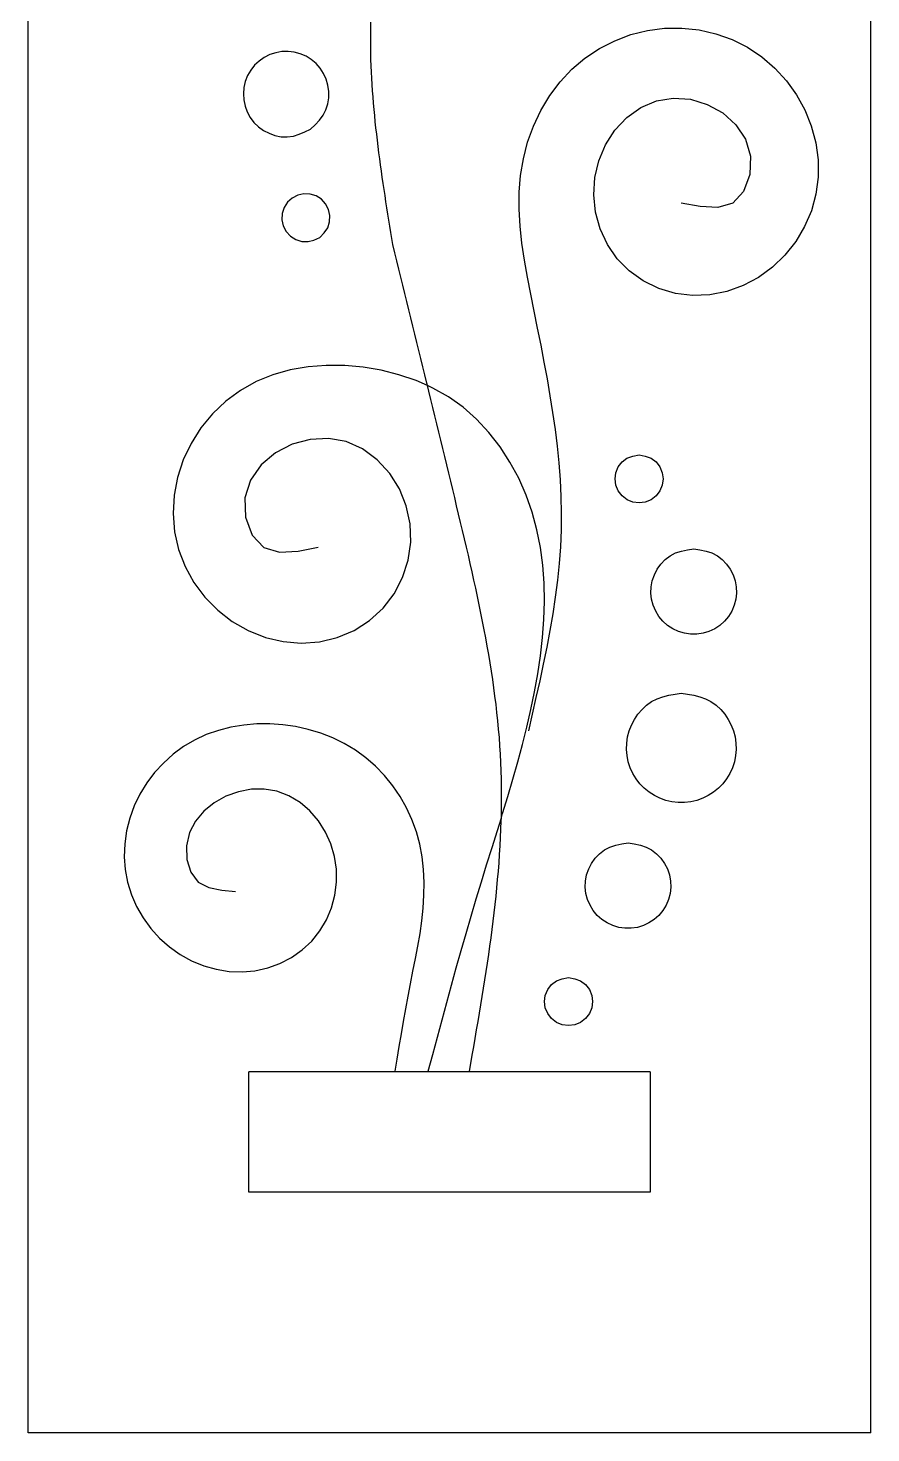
# Model space of a CAD drawing. Extents: x -3475 to 3475, y -2114 to 2114.
# Drawn here: x -487.3 to -285.4, y 1306 to 1642.7 of the extents above; entities that cross this region are included whole.
import ezdxf

# ---------------------------------------------------------------- set-up
doc = ezdxf.new("R2010")
doc.units = 0
doc.header["$MEASUREMENT"] = 0
doc.layers.get('0').update_dxf_attribs({"linetype": 'CONTINUOUS'})

msp = doc.modelspace()

# ---------------------------------------------------------------- linework, layer by layer
for p, q in [((-487.29, 1306.02), (-487.29, 2075.29)), ((-285.36, 1306.02), (-285.36, 2036.82)), ((-405.19, 1642.66), (-405.15, 1644.15)), ((-405.21, 1641.17), (-405.19, 1642.66)), ((-405.21, 1639.68), (-405.21, 1641.17)), ((-346.75, 1639.72), (-342.88, 1641.17)), ((-342.88, 1641.17), (-338.88, 1642.17)), ((-338.88, 1642.17), (-334.78, 1642.69)), ((-334.78, 1642.69), (-330.65, 1642.73)), ((-330.65, 1642.73), (-326.53, 1642.29)), ((-326.53, 1642.29), (-322.5, 1641.37)), ((-322.5, 1641.37), (-318.62, 1639.99)), ((-318.62, 1639.99), (-314.93, 1638.15)), ((-427.96, 1636.85), (-429.39, 1636.38)), ((-426.49, 1637.11), (-427.96, 1636.85)), ((-425, 1637.15), (-426.49, 1637.11)), ((-423.51, 1636.98), (-425, 1637.15)), ((-422.07, 1636.59), (-423.51, 1636.98)), ((-420.7, 1635.99), (-422.07, 1636.59)), ((-405.2, 1638.18), (-405.21, 1639.68)), ((-405.18, 1636.69), (-405.2, 1638.18)), ((-405.14, 1635.19), (-405.18, 1636.69)), ((-353.86, 1635.55), (-350.42, 1637.84)), ((-350.42, 1637.84), (-346.75, 1639.72)), ((-314.93, 1638.15), (-311.5, 1635.86)), ((-433.04, 1633.83), (-433.96, 1632.65)), ((-431.95, 1634.85), (-433.04, 1633.83)), ((-430.72, 1635.71), (-431.95, 1634.85)), ((-429.39, 1636.38), (-430.72, 1635.71)), ((-419.43, 1635.19), (-420.7, 1635.99)), ((-418.29, 1634.22), (-419.43, 1635.19)), ((-417.3, 1633.1), (-418.29, 1634.22)), ((-416.49, 1631.85), (-417.3, 1633.1)), ((-405.09, 1633.7), (-405.14, 1635.19)), ((-405.02, 1632.2), (-405.09, 1633.7)), ((-357, 1632.88), (-353.86, 1635.55)), ((-311.5, 1635.86), (-308.37, 1633.17)), ((-308.37, 1633.17), (-305.58, 1630.12)), ((-435.26, 1629.96), (-435.6, 1628.51)), ((-434.71, 1631.35), (-435.26, 1629.96)), ((-433.96, 1632.65), (-434.71, 1631.35)), ((-415.87, 1630.49), (-416.49, 1631.85)), ((-415.45, 1629.05), (-415.87, 1630.49)), ((-404.95, 1630.71), (-405.02, 1632.2)), ((-404.86, 1629.21), (-404.95, 1630.71)), ((-362.3, 1626.55), (-359.82, 1629.86)), ((-359.82, 1629.86), (-357, 1632.88)), ((-305.58, 1630.12), (-303.17, 1626.76)), ((-435.6, 1628.51), (-435.72, 1627.02)), ((-435.72, 1627.02), (-435.63, 1625.52)), ((-415.24, 1627.56), (-415.45, 1629.05)), ((-415.24, 1626.05), (-415.24, 1627.56)), ((-404.75, 1627.72), (-404.86, 1629.21)), ((-404.64, 1626.23), (-404.75, 1627.72)), ((-364.43, 1622.99), (-362.3, 1626.55)), ((-303.17, 1626.76), (-301.17, 1623.13)), ((-435.63, 1625.52), (-435.32, 1624.06)), ((-435.32, 1624.06), (-434.79, 1622.65)), ((-416.61, 1621.85), (-415.92, 1623.14)), ((-415.92, 1623.14), (-415.47, 1624.56)), ((-415.47, 1624.56), (-415.24, 1626.05)), ((-404.52, 1624.74), (-404.64, 1626.23)), ((-404.39, 1623.25), (-404.52, 1624.74)), ((-404.25, 1621.77), (-404.39, 1623.25)), ((-366.2, 1619.25), (-364.43, 1622.99)), ((-343.87, 1621.31), (-340.51, 1623.74)), ((-340.51, 1623.74), (-336.76, 1625.34)), ((-336.76, 1625.34), (-332.72, 1625.98)), ((-332.72, 1625.98), (-328.59, 1625.67)), ((-328.59, 1625.67), (-324.57, 1624.45)), ((-324.57, 1624.45), (-320.85, 1622.4)), ((-301.17, 1623.13), (-299.63, 1619.28)), ((-434.79, 1622.65), (-434.08, 1621.34)), ((-434.08, 1621.34), (-433.18, 1620.15)), ((-433.18, 1620.15), (-432.11, 1619.11)), ((-418.51, 1619.58), (-417.49, 1620.67)), ((-417.49, 1620.67), (-416.61, 1621.85)), ((-404.1, 1620.28), (-404.25, 1621.77)), ((-403.94, 1618.8), (-404.1, 1620.28)), ((-346.72, 1618.25), (-343.87, 1621.31)), ((-320.85, 1622.4), (-317.69, 1619.58)), ((-432.11, 1619.11), (-430.9, 1618.22)), ((-430.9, 1618.22), (-429.57, 1617.52)), ((-429.57, 1617.52), (-428.15, 1617)), ((-428.15, 1617), (-426.67, 1616.71)), ((-426.67, 1616.71), (-425.19, 1616.65)), ((-425.19, 1616.65), (-423.74, 1616.86)), ((-423.74, 1616.86), (-422.33, 1617.28)), ((-422.33, 1617.28), (-420.95, 1617.87)), ((-420.95, 1617.87), (-419.59, 1618.52)), ((-419.59, 1618.52), (-418.51, 1619.58)), ((-403.77, 1617.32), (-403.94, 1618.8)), ((-403.6, 1615.84), (-403.77, 1617.32)), ((-367.61, 1615.37), (-366.2, 1619.25)), ((-348.98, 1614.74), (-346.72, 1618.25)), ((-317.69, 1619.58), (-315.38, 1616.09)), ((-299.63, 1619.28), (-298.58, 1615.27)), ((-403.42, 1614.36), (-403.6, 1615.84)), ((-403.23, 1612.88), (-403.42, 1614.36)), ((-403.03, 1611.41), (-403.23, 1612.88)), ((-368.63, 1611.41), (-367.61, 1615.37)), ((-350.58, 1610.91), (-348.98, 1614.74)), ((-315.38, 1616.09), (-314.2, 1612.03)), ((-298.58, 1615.27), (-298.02, 1611.17)), ((-402.83, 1609.93), (-403.03, 1611.41)), ((-402.63, 1608.46), (-402.83, 1609.93)), ((-369.29, 1607.42), (-368.63, 1611.41)), ((-351.51, 1606.89), (-350.58, 1610.91)), ((-314.2, 1612.03), (-314.38, 1607.61)), ((-298.02, 1611.17), (-298, 1607.04)), ((-402.42, 1606.99), (-402.63, 1608.46)), ((-402.2, 1605.52), (-402.42, 1606.99)), ((-369.61, 1603.4), (-369.29, 1607.42)), ((-351.77, 1602.76), (-351.51, 1606.89)), ((-314.38, 1607.61), (-315.85, 1603.57)), ((-298, 1607.04), (-298.52, 1602.95)), ((-421.23, 1603.03), (-422.7, 1602.7)), ((-419.73, 1602.97), (-421.23, 1603.03)), ((-418.29, 1602.51), (-419.73, 1602.97)), ((-401.99, 1604.05), (-402.2, 1605.52)), ((-401.76, 1602.58), (-401.99, 1604.05)), ((-369.64, 1599.36), (-369.61, 1603.4)), ((-315.85, 1603.57), (-318.46, 1600.76)), ((-298.52, 1602.95), (-299.6, 1598.97)), ((-425.95, 1599.72), (-426.4, 1598.29)), ((-425.14, 1600.99), (-425.95, 1599.72)), ((-424.03, 1602.01), (-425.14, 1600.99)), ((-422.7, 1602.7), (-424.03, 1602.01)), ((-417.03, 1601.7), (-418.29, 1602.51)), ((-416.01, 1600.6), (-417.03, 1601.7)), ((-415.32, 1599.27), (-416.01, 1600.6)), ((-401.54, 1601.11), (-401.76, 1602.58)), ((-401.31, 1599.64), (-401.54, 1601.11)), ((-401.08, 1598.17), (-401.31, 1599.64)), ((-351.34, 1598.64), (-351.77, 1602.76)), ((-326.24, 1599.94), (-330.79, 1600.81)), ((-322.03, 1599.71), (-326.24, 1599.94)), ((-318.46, 1600.76), (-322.03, 1599.71)), ((-426.4, 1598.29), (-426.46, 1596.79)), ((-426.46, 1596.79), (-426.14, 1595.32)), ((-415.5, 1594.86), (-415.04, 1596.28)), ((-414.99, 1597.79), (-415.32, 1599.27)), ((-415.04, 1596.28), (-414.99, 1597.79)), ((-400.84, 1596.7), (-401.08, 1598.17)), ((-400.61, 1595.24), (-400.84, 1596.7)), ((-369.41, 1595.3), (-369.64, 1599.36)), ((-350.24, 1594.64), (-351.34, 1598.64)), ((-299.6, 1598.97), (-301.23, 1595.16)), ((-426.14, 1595.32), (-425.44, 1593.99)), ((-425.44, 1593.99), (-424.43, 1592.88)), ((-424.43, 1592.88), (-423.16, 1592.07)), ((-417.42, 1592.57), (-416.35, 1593.65)), ((-416.35, 1593.65), (-415.5, 1594.86)), ((-400.37, 1593.77), (-400.61, 1595.24)), ((-400.13, 1592.3), (-400.37, 1593.77)), ((-368.98, 1591.22), (-369.41, 1595.3)), ((-348.5, 1590.88), (-350.24, 1594.64)), ((-301.23, 1595.16), (-303.36, 1591.59)), ((-423.16, 1592.07), (-421.71, 1591.6)), ((-421.71, 1591.6), (-420.22, 1591.55)), ((-420.22, 1591.55), (-418.8, 1591.94)), ((-418.8, 1591.94), (-417.42, 1592.57)), ((-399.89, 1590.84), (-400.13, 1592.3)), ((-399.42, 1588.89), (-399.89, 1590.84)), ((-368.38, 1587.14), (-368.98, 1591.22)), ((-346.17, 1587.47), (-348.5, 1590.88)), ((-303.36, 1591.59), (-305.95, 1588.33)), ((-398.94, 1586.94), (-399.42, 1588.89)), ((-398.46, 1584.99), (-398.94, 1586.94)), ((-367.67, 1583.05), (-368.38, 1587.14)), ((-343.28, 1584.52), (-346.17, 1587.47)), ((-305.95, 1588.33), (-308.95, 1585.44)), ((-397.98, 1583.04), (-398.46, 1584.99)), ((-397.5, 1581.09), (-397.98, 1583.04)), ((-366.87, 1578.96), (-367.67, 1583.05)), ((-339.9, 1582.13), (-343.28, 1584.52)), ((-312.32, 1582.99), (-315.99, 1581.04)), ((-308.95, 1585.44), (-312.32, 1582.99)), ((-397.02, 1579.13), (-397.5, 1581.09)), ((-336.17, 1580.32), (-339.9, 1582.13)), ((-332.19, 1579.14), (-336.17, 1580.32)), ((-319.9, 1579.63), (-323.96, 1578.82)), ((-315.99, 1581.04), (-319.9, 1579.63)), ((-396.54, 1577.18), (-397.02, 1579.13)), ((-396.06, 1575.23), (-396.54, 1577.18)), ((-366.04, 1574.88), (-366.87, 1578.96)), ((-328.08, 1578.64), (-332.19, 1579.14)), ((-323.96, 1578.82), (-328.08, 1578.64)), ((-395.59, 1573.28), (-396.06, 1575.23)), ((-395.11, 1571.33), (-395.59, 1573.28)), ((-365.21, 1570.81), (-366.04, 1574.88)), ((-394.63, 1569.37), (-395.11, 1571.33)), ((-394.15, 1567.42), (-394.63, 1569.37)), ((-364.4, 1566.75), (-365.21, 1570.81)), ((-393.67, 1565.47), (-394.15, 1567.42)), ((-363.62, 1562.69), (-364.4, 1566.75)), ((-393.19, 1563.51), (-393.67, 1565.47)), ((-392.72, 1561.56), (-393.19, 1563.51)), ((-362.87, 1558.65), (-363.62, 1562.69)), ((-428.67, 1559.65), (-432.66, 1558.02)), ((-424.51, 1560.83), (-428.67, 1559.65)), ((-420.22, 1561.57), (-424.51, 1560.83)), ((-415.84, 1561.9), (-420.22, 1561.57)), ((-411.43, 1561.86), (-415.84, 1561.9)), ((-407.03, 1561.47), (-411.43, 1561.86)), ((-402.69, 1560.74), (-407.03, 1561.47)), ((-398.43, 1559.67), (-402.69, 1560.74)), ((-394.31, 1558.24), (-398.43, 1559.67)), ((-392.24, 1559.6), (-392.72, 1561.56)), ((-391.76, 1557.65), (-392.24, 1559.6)), ((-436.43, 1555.89), (-439.92, 1553.3)), ((-432.66, 1558.02), (-436.43, 1555.89)), ((-391.61, 1557.04), (-394.31, 1558.24)), ((-391.61, 1557.04), (-391.76, 1557.65)), ((-391.28, 1555.69), (-391.61, 1557.04)), ((-390.35, 1556.47), (-391.61, 1557.04)), ((-390.8, 1553.74), (-391.28, 1555.69)), ((-386.59, 1554.34), (-390.35, 1556.47)), ((-362.17, 1554.61), (-362.87, 1558.65)), ((-439.92, 1553.3), (-443.08, 1550.29)), ((-390.33, 1551.78), (-390.8, 1553.74)), ((-383.08, 1551.85), (-386.59, 1554.34)), ((-361.53, 1550.57), (-362.17, 1554.61)), ((-443.08, 1550.29), (-445.88, 1546.91)), ((-389.85, 1549.82), (-390.33, 1551.78)), ((-389.37, 1547.86), (-389.85, 1549.82)), ((-379.83, 1549), (-383.08, 1551.85)), ((-376.87, 1545.84), (-379.83, 1549)), ((-360.95, 1546.54), (-361.53, 1550.57)), ((-445.88, 1546.91), (-448.24, 1543.21)), ((-388.89, 1545.9), (-389.37, 1547.86)), ((-388.42, 1543.94), (-388.89, 1545.9)), ((-374.2, 1542.39), (-376.87, 1545.84)), ((-360.46, 1542.52), (-360.95, 1546.54)), ((-448.24, 1543.21), (-450.12, 1539.24)), ((-423.99, 1542.99), (-427.99, 1540.91)), ((-419.72, 1544.16), (-423.99, 1542.99)), ((-415.35, 1544.4), (-419.72, 1544.16)), ((-411.11, 1543.63), (-415.35, 1544.4)), ((-407.15, 1541.87), (-411.11, 1543.63)), ((-387.94, 1541.98), (-388.42, 1543.94)), ((-371.83, 1538.71), (-374.2, 1542.39)), ((-360.05, 1538.5), (-360.46, 1542.52)), ((-450.12, 1539.24), (-451.49, 1535.06)), ((-427.99, 1540.91), (-431.43, 1538.02)), ((-403.62, 1539.27), (-407.15, 1541.87)), ((-400.63, 1536.01), (-403.62, 1539.27)), ((-387.46, 1540.02), (-387.94, 1541.98)), ((-386.99, 1538.05), (-387.46, 1540.02)), ((-344.99, 1538.78), (-343.8, 1539.67)), ((-343.8, 1539.67), (-342.41, 1540.17)), ((-342.41, 1540.17), (-340.92, 1540.45)), ((-340.92, 1540.45), (-339.42, 1540.17)), ((-339.42, 1540.17), (-338.03, 1539.67)), ((-338.03, 1539.67), (-336.84, 1538.78)), ((-431.43, 1538.02), (-433.99, 1534.4)), ((-398.3, 1532.27), (-400.63, 1536.01)), ((-386.51, 1536.09), (-386.99, 1538.05)), ((-386.03, 1534.12), (-386.51, 1536.09)), ((-369.75, 1534.84), (-371.83, 1538.71)), ((-359.74, 1534.48), (-360.05, 1538.5)), ((-346.67, 1534.68), (-346.48, 1536.17)), ((-346.48, 1536.17), (-345.9, 1537.56)), ((-345.9, 1537.56), (-344.99, 1538.78)), ((-336.84, 1538.78), (-335.92, 1537.57)), ((-335.92, 1537.57), (-335.35, 1536.17)), ((-335.35, 1536.17), (-335.15, 1534.69)), ((-451.49, 1535.06), (-452.31, 1530.75)), ((-433.99, 1534.4), (-435.33, 1530.17)), ((-396.68, 1528.2), (-398.3, 1532.27)), ((-385.56, 1532.15), (-386.03, 1534.12)), ((-385.08, 1530.19), (-385.56, 1532.15)), ((-367.98, 1530.82), (-369.75, 1534.84)), ((-359.54, 1530.47), (-359.74, 1534.48)), ((-346.47, 1533.19), (-346.67, 1534.68)), ((-345.9, 1531.8), (-346.47, 1533.19)), ((-335.35, 1533.2), (-335.92, 1531.8)), ((-335.15, 1534.69), (-335.35, 1533.2)), ((-452.31, 1530.75), (-452.56, 1526.39)), ((-435.33, 1530.17), (-435.18, 1525.52)), ((-384.61, 1528.22), (-385.08, 1530.19)), ((-366.52, 1526.69), (-367.98, 1530.82)), ((-359.45, 1526.45), (-359.54, 1530.47)), ((-344.98, 1530.61), (-345.9, 1531.8)), ((-343.79, 1529.69), (-344.98, 1530.61)), ((-342.4, 1529.12), (-343.79, 1529.69)), ((-340.91, 1528.92), (-342.4, 1529.12)), ((-339.42, 1529.12), (-340.91, 1528.92)), ((-338.03, 1529.7), (-339.42, 1529.12)), ((-336.84, 1530.61), (-338.03, 1529.7)), ((-335.92, 1531.8), (-336.84, 1530.61)), ((-452.56, 1526.39), (-452.22, 1522.04)), ((-435.18, 1525.52), (-433.62, 1521.24)), ((-395.78, 1523.92), (-396.68, 1528.2)), ((-384.13, 1526.25), (-384.61, 1528.22)), ((-383.66, 1524.27), (-384.13, 1526.25)), ((-365.38, 1522.5), (-366.52, 1526.69)), ((-359.5, 1522.44), (-359.45, 1526.45)), ((-452.22, 1522.04), (-451.26, 1517.79)), ((-395.62, 1519.55), (-395.78, 1523.92)), ((-383.19, 1522.3), (-383.66, 1524.27)), ((-382.72, 1520.33), (-383.19, 1522.3)), ((-364.54, 1518.26), (-365.38, 1522.5)), ((-359.68, 1518.42), (-359.5, 1522.44)), ((-433.62, 1521.24), (-430.84, 1518.26)), ((-396.23, 1515.21), (-395.62, 1519.55)), ((-382.26, 1518.35), (-382.72, 1520.33)), ((-451.26, 1517.79), (-449.69, 1513.71)), ((-430.84, 1518.26), (-427.06, 1517.15)), ((-427.06, 1517.15), (-422.6, 1517.4)), ((-422.6, 1517.4), (-417.8, 1518.33)), ((-381.8, 1516.38), (-382.26, 1518.35)), ((-381.34, 1514.4), (-381.8, 1516.38)), ((-363.97, 1513.98), (-364.54, 1518.26)), ((-359.98, 1514.41), (-359.68, 1518.42)), ((-335.69, 1514.28), (-334.65, 1515.37)), ((-334.65, 1515.37), (-333.47, 1516.26)), ((-333.47, 1516.26), (-332.16, 1516.93)), ((-332.16, 1516.93), (-330.77, 1517.39)), ((-330.77, 1517.39), (-329.3, 1517.7)), ((-329.3, 1517.7), (-327.81, 1517.95)), ((-327.81, 1517.95), (-326.32, 1517.7)), ((-326.32, 1517.7), (-324.86, 1517.39)), ((-324.86, 1517.39), (-323.46, 1516.93)), ((-323.46, 1516.93), (-322.15, 1516.27)), ((-322.15, 1516.27), (-320.97, 1515.37)), ((-320.97, 1515.37), (-319.93, 1514.28)), ((-449.69, 1513.71), (-447.56, 1509.87)), ((-397.57, 1511.03), (-396.23, 1515.21)), ((-380.9, 1512.42), (-381.34, 1514.4)), ((-380.46, 1510.44), (-380.9, 1512.42)), ((-363.66, 1509.67), (-363.97, 1513.98)), ((-360.39, 1510.4), (-359.98, 1514.41)), ((-337.24, 1511.7), (-336.56, 1513.04)), ((-336.56, 1513.04), (-335.69, 1514.28)), ((-319.93, 1514.28), (-319.06, 1513.04)), ((-319.06, 1513.04), (-318.38, 1511.7)), ((-447.56, 1509.87), (-444.93, 1506.35)), ((-399.59, 1507.15), (-397.57, 1511.03)), ((-380.03, 1508.46), (-380.46, 1510.44)), ((-363.58, 1505.33), (-363.66, 1509.67)), ((-360.91, 1506.38), (-360.39, 1510.4)), ((-338.05, 1507.32), (-338, 1508.81)), ((-338, 1508.81), (-337.73, 1510.28)), ((-337.73, 1510.28), (-337.24, 1511.7)), ((-318.38, 1511.7), (-317.9, 1510.28)), ((-317.9, 1510.28), (-317.62, 1508.81)), ((-317.62, 1508.81), (-317.57, 1507.32)), ((-444.93, 1506.35), (-441.84, 1503.2)), ((-402.25, 1503.67), (-399.59, 1507.15)), ((-379.6, 1506.48), (-380.03, 1508.46)), ((-379.19, 1504.5), (-379.6, 1506.48)), ((-363.72, 1500.99), (-363.58, 1505.33)), ((-361.52, 1502.37), (-360.91, 1506.38)), ((-337.89, 1505.84), (-338.05, 1507.32)), ((-337.51, 1504.39), (-337.89, 1505.84)), ((-317.73, 1505.84), (-318.11, 1504.39)), ((-317.57, 1507.32), (-317.73, 1505.84)), ((-441.84, 1503.2), (-438.36, 1500.5)), ((-405.47, 1500.73), (-402.25, 1503.67)), ((-378.78, 1502.52), (-379.19, 1504.5)), ((-378.39, 1500.54), (-378.78, 1502.52)), ((-362.21, 1498.35), (-361.52, 1502.37)), ((-336.92, 1503.01), (-337.51, 1504.39)), ((-336.15, 1501.73), (-336.92, 1503.01)), ((-318.69, 1503.01), (-319.47, 1501.73)), ((-318.11, 1504.39), (-318.69, 1503.01)), ((-438.36, 1500.5), (-434.53, 1498.32)), ((-413.22, 1496.69), (-409.17, 1498.39)), ((-409.17, 1498.39), (-405.47, 1500.73)), ((-378, 1498.55), (-378.39, 1500.54)), ((-377.63, 1496.57), (-378, 1498.55)), ((-364.05, 1496.64), (-363.72, 1500.99)), ((-335.19, 1500.58), (-336.15, 1501.73)), ((-334.07, 1499.58), (-335.19, 1500.58)), ((-332.83, 1498.76), (-334.07, 1499.58)), ((-331.47, 1498.12), (-332.83, 1498.76)), ((-322.79, 1498.76), (-324.15, 1498.12)), ((-321.54, 1499.58), (-322.79, 1498.76)), ((-320.43, 1500.58), (-321.54, 1499.58)), ((-319.47, 1501.73), (-320.43, 1500.58)), ((-434.53, 1498.32), (-430.45, 1496.71)), ((-430.45, 1496.71), (-426.19, 1495.69)), ((-426.19, 1495.69), (-421.84, 1495.33)), ((-421.84, 1495.33), (-417.48, 1495.66)), ((-417.48, 1495.66), (-413.22, 1496.69)), ((-377.27, 1494.58), (-377.63, 1496.57)), ((-364.54, 1492.3), (-364.05, 1496.64)), ((-362.96, 1494.34), (-362.21, 1498.35)), ((-330.04, 1497.69), (-331.47, 1498.12)), ((-328.56, 1497.47), (-330.04, 1497.69)), ((-327.06, 1497.47), (-328.56, 1497.47)), ((-325.58, 1497.69), (-327.06, 1497.47)), ((-324.15, 1498.12), (-325.58, 1497.69)), ((-376.93, 1492.59), (-377.27, 1494.58)), ((-376.6, 1490.6), (-376.93, 1492.59)), ((-365.19, 1487.98), (-364.54, 1492.3)), ((-363.77, 1490.32), (-362.96, 1494.34)), ((-376.28, 1488.62), (-376.6, 1490.6)), ((-375.98, 1486.63), (-376.28, 1488.62)), ((-364.63, 1486.31), (-363.77, 1490.32)), ((-375.7, 1484.64), (-375.98, 1486.63)), ((-365.96, 1483.69), (-365.19, 1487.98)), ((-365.52, 1482.3), (-364.63, 1486.31)), ((-375.43, 1482.65), (-375.7, 1484.64)), ((-375.18, 1480.65), (-375.43, 1482.65)), ((-366.84, 1479.43), (-365.96, 1483.69)), ((-366.43, 1478.28), (-365.52, 1482.3)), ((-337.89, 1481.31), (-336.58, 1481.98)), ((-336.58, 1481.98), (-335.2, 1482.48)), ((-335.2, 1482.48), (-333.76, 1482.85)), ((-333.76, 1482.85), (-332.28, 1483.13)), ((-332.28, 1483.13), (-330.78, 1483.37)), ((-330.78, 1483.37), (-329.28, 1483.13)), ((-329.28, 1483.13), (-327.8, 1482.85)), ((-327.8, 1482.85), (-326.36, 1482.48)), ((-326.36, 1482.48), (-324.98, 1481.98)), ((-324.98, 1481.98), (-323.67, 1481.31)), ((-374.95, 1478.66), (-375.18, 1480.65)), ((-374.74, 1476.67), (-374.95, 1478.66)), ((-367.8, 1475.21), (-366.84, 1479.43)), ((-367.35, 1474.27), (-366.43, 1478.28)), ((-342.03, 1477.02), (-341.19, 1478.28)), ((-341.19, 1478.28), (-340.2, 1479.43)), ((-340.2, 1479.43), (-339.1, 1480.45)), ((-339.1, 1480.45), (-337.89, 1481.31)), ((-323.67, 1481.31), (-322.46, 1480.45)), ((-322.46, 1480.45), (-321.35, 1479.43)), ((-321.35, 1479.43), (-320.37, 1478.28)), ((-320.37, 1478.28), (-319.52, 1477.02)), ((-438.69, 1475.19), (-441.69, 1474.42)), ((-435.62, 1475.7), (-438.69, 1475.19)), ((-432.52, 1475.97), (-435.62, 1475.7)), ((-429.39, 1475.99), (-432.52, 1475.97)), ((-426.27, 1475.77), (-429.39, 1475.99)), ((-423.19, 1475.33), (-426.27, 1475.77)), ((-420.15, 1474.66), (-423.19, 1475.33)), ((-374.55, 1474.67), (-374.74, 1476.67)), ((-368.85, 1471.02), (-367.8, 1475.21)), ((-343.27, 1474.28), (-342.73, 1475.68)), ((-342.73, 1475.68), (-342.03, 1477.02)), ((-319.52, 1477.02), (-318.82, 1475.68)), ((-318.82, 1475.68), (-318.28, 1474.28)), ((-447.4, 1472.09), (-450.06, 1470.51)), ((-444.6, 1473.39), (-447.4, 1472.09)), ((-441.69, 1474.42), (-444.6, 1473.39)), ((-417.18, 1473.76), (-420.15, 1474.66)), ((-414.3, 1472.62), (-417.18, 1473.76)), ((-411.53, 1471.26), (-414.3, 1472.62)), ((-374.38, 1472.68), (-374.55, 1474.67)), ((-374.23, 1470.69), (-374.38, 1472.68)), ((-343.87, 1471.35), (-343.66, 1472.83)), ((-343.66, 1472.83), (-343.27, 1474.28)), ((-318.28, 1474.28), (-317.9, 1472.83)), ((-317.9, 1472.83), (-317.68, 1471.35)), ((-452.55, 1468.67), (-454.87, 1466.59)), ((-450.06, 1470.51), (-452.55, 1468.67)), ((-408.88, 1469.67), (-411.53, 1471.26)), ((-406.38, 1467.84), (-408.88, 1469.67)), ((-374.11, 1468.69), (-374.23, 1470.69)), ((-374.01, 1466.69), (-374.11, 1468.69)), ((-369.96, 1466.85), (-368.85, 1471.02)), ((-343.91, 1469.86), (-343.87, 1471.35)), ((-343.78, 1468.36), (-343.91, 1469.86)), ((-343.48, 1466.89), (-343.78, 1468.36)), ((-317.77, 1468.37), (-318.07, 1466.89)), ((-317.64, 1469.86), (-317.77, 1468.37)), ((-317.68, 1471.35), (-317.64, 1469.86)), ((-454.87, 1466.59), (-456.98, 1464.3)), ((-404.04, 1465.8), (-406.38, 1467.84)), ((-401.88, 1463.56), (-404.04, 1465.8)), ((-373.93, 1464.7), (-374.01, 1466.69)), ((-371.13, 1462.71), (-369.96, 1466.85)), ((-343.02, 1465.46), (-343.48, 1466.89)), ((-342.4, 1464.09), (-343.02, 1465.46)), ((-318.53, 1465.46), (-319.15, 1464.1)), ((-318.07, 1466.89), (-318.53, 1465.46)), ((-458.86, 1461.81), (-460.49, 1459.14)), ((-456.98, 1464.3), (-458.86, 1461.81)), ((-399.92, 1461.14), (-401.88, 1463.56)), ((-373.87, 1462.7), (-373.93, 1464.7)), ((-373.84, 1460.7), (-373.87, 1462.7)), ((-372.34, 1458.59), (-371.13, 1462.71)), ((-341.63, 1462.81), (-342.4, 1464.09)), ((-340.71, 1461.62), (-341.63, 1462.81)), ((-339.66, 1460.55), (-340.71, 1461.62)), ((-320.84, 1461.62), (-321.89, 1460.55)), ((-319.93, 1462.81), (-320.84, 1461.62)), ((-319.15, 1464.1), (-319.93, 1462.81)), ((-460.49, 1459.14), (-461.85, 1456.32)), ((-439.88, 1458.61), (-442.68, 1457.06)), ((-436.89, 1459.7), (-439.88, 1458.61)), ((-433.8, 1460.29), (-436.89, 1459.7)), ((-430.7, 1460.35), (-433.8, 1460.29)), ((-427.67, 1459.84), (-430.7, 1460.35)), ((-424.8, 1458.75), (-427.67, 1459.84)), ((-422.14, 1457.14), (-424.8, 1458.75)), ((-398.16, 1458.57), (-399.92, 1461.14)), ((-396.62, 1455.86), (-398.16, 1458.57)), ((-373.83, 1458.7), (-373.84, 1460.7)), ((-373.84, 1456.7), (-373.83, 1458.7)), ((-373.59, 1454.49), (-372.34, 1458.59)), ((-338.5, 1459.6), (-339.66, 1460.55)), ((-337.24, 1458.79), (-338.5, 1459.6)), ((-335.89, 1458.13), (-337.24, 1458.79)), ((-334.48, 1457.62), (-335.89, 1458.13)), ((-325.66, 1458.13), (-327.07, 1457.62)), ((-324.31, 1458.79), (-325.66, 1458.13)), ((-323.05, 1459.6), (-324.31, 1458.79)), ((-321.89, 1460.55), (-323.05, 1459.6)), ((-461.85, 1456.32), (-462.91, 1453.38)), ((-445.17, 1455.08), (-447.21, 1452.68)), ((-442.68, 1457.06), (-445.17, 1455.08)), ((-419.76, 1455.1), (-422.14, 1457.14)), ((-417.69, 1452.71), (-419.76, 1455.1)), ((-395.32, 1453.04), (-396.62, 1455.86)), ((-373.9, 1453.48), (-373.87, 1454.71)), ((-373.87, 1454.71), (-373.84, 1456.7)), ((-333.02, 1457.28), (-334.48, 1457.62)), ((-331.53, 1457.11), (-333.02, 1457.28)), ((-330.03, 1457.11), (-331.53, 1457.11)), ((-328.54, 1457.28), (-330.03, 1457.11)), ((-327.07, 1457.62), (-328.54, 1457.28)), ((-462.91, 1453.38), (-463.68, 1450.34)), ((-447.21, 1452.68), (-448.65, 1449.9)), ((-416.01, 1450.05), (-417.69, 1452.71)), ((-394.27, 1450.13), (-395.32, 1453.04)), ((-374.86, 1450.39), (-373.9, 1453.48)), ((-373.99, 1450.71), (-373.92, 1452.71)), ((-373.92, 1452.71), (-373.9, 1453.48)), ((-373.89, 1453.53), (-373.59, 1454.49)), ((-463.68, 1450.34), (-464.13, 1447.25)), ((-448.65, 1449.9), (-449.36, 1446.75)), ((-414.72, 1447.2), (-416.01, 1450.05)), ((-393.47, 1447.16), (-394.27, 1450.13)), ((-376.14, 1446.3), (-374.86, 1450.39)), ((-374.19, 1446.7), (-374.08, 1448.7)), ((-374.08, 1448.7), (-373.99, 1450.71)), ((-464.13, 1447.25), (-464.25, 1444.14)), ((-449.36, 1446.75), (-449.25, 1443.44)), ((-413.85, 1444.21), (-414.72, 1447.2)), ((-392.91, 1444.13), (-393.47, 1447.16)), ((-377.42, 1442.21), (-376.14, 1446.3)), ((-374.45, 1442.7), (-374.31, 1444.7)), ((-374.31, 1444.7), (-374.19, 1446.7)), ((-351.42, 1443.77), (-350.38, 1444.86)), ((-350.38, 1444.86), (-349.2, 1445.76)), ((-349.2, 1445.76), (-347.9, 1446.42)), ((-347.9, 1446.42), (-346.5, 1446.88)), ((-346.5, 1446.88), (-345.04, 1447.19)), ((-345.04, 1447.19), (-343.54, 1447.44)), ((-343.54, 1447.44), (-342.05, 1447.19)), ((-342.05, 1447.19), (-340.59, 1446.88)), ((-340.59, 1446.88), (-339.19, 1446.42)), ((-339.19, 1446.42), (-337.89, 1445.76)), ((-337.89, 1445.76), (-336.7, 1444.86)), ((-336.7, 1444.86), (-335.66, 1443.77)), ((-464.25, 1444.14), (-464.03, 1441.04)), ((-449.25, 1443.44), (-448.31, 1440.39)), ((-413.39, 1441.12), (-413.85, 1444.21)), ((-392.56, 1441.07), (-392.91, 1444.13)), ((-378.69, 1438.11), (-377.42, 1442.21)), ((-374.61, 1440.7), (-374.45, 1442.7)), ((-353.46, 1439.77), (-352.98, 1441.19)), ((-352.98, 1441.19), (-352.29, 1442.53)), ((-352.29, 1442.53), (-351.42, 1443.77)), ((-335.66, 1443.77), (-334.79, 1442.53)), ((-334.79, 1442.53), (-334.11, 1441.19)), ((-334.11, 1441.19), (-333.63, 1439.77)), ((-464.03, 1441.04), (-463.47, 1437.99)), ((-463.47, 1437.99), (-462.55, 1435.02)), ((-448.31, 1440.39), (-446.53, 1438.06)), ((-446.53, 1438.06), (-443.99, 1436.72)), ((-413.76, 1434.91), (-413.36, 1438.01)), ((-413.36, 1438.01), (-413.39, 1441.12)), ((-392.42, 1437.98), (-392.56, 1441.07)), ((-392.44, 1434.9), (-392.42, 1437.98)), ((-379.93, 1434), (-378.69, 1438.11)), ((-374.97, 1436.69), (-374.79, 1438.7)), ((-374.79, 1438.7), (-374.61, 1440.7)), ((-353.79, 1436.81), (-353.73, 1438.3)), ((-353.73, 1438.3), (-353.46, 1439.77)), ((-333.63, 1439.77), (-333.35, 1438.3)), ((-333.35, 1438.3), (-333.3, 1436.81)), ((-462.55, 1435.02), (-461.3, 1432.16)), ((-443.99, 1436.72), (-440.91, 1436.09)), ((-440.91, 1436.09), (-437.56, 1435.82)), ((-414.58, 1431.9), (-413.76, 1434.91)), ((-392.63, 1431.82), (-392.44, 1434.9)), ((-375.39, 1432.68), (-375.18, 1434.69)), ((-375.18, 1434.69), (-374.97, 1436.69)), ((-353.62, 1435.33), (-353.79, 1436.81)), ((-353.24, 1433.88), (-353.62, 1435.33)), ((-333.46, 1435.33), (-333.84, 1433.88)), ((-333.3, 1436.81), (-333.46, 1435.33)), ((-461.3, 1432.16), (-459.74, 1429.45)), ((-415.8, 1429.02), (-414.58, 1431.9)), ((-392.95, 1428.77), (-392.63, 1431.82)), ((-381.16, 1429.89), (-379.93, 1434)), ((-375.62, 1430.68), (-375.39, 1432.68)), ((-352.66, 1432.5), (-353.24, 1433.88)), ((-351.88, 1431.22), (-352.66, 1432.5)), ((-350.92, 1430.07), (-351.88, 1431.22)), ((-335.21, 1431.22), (-336.16, 1430.07)), ((-334.43, 1432.5), (-335.21, 1431.22)), ((-333.84, 1433.88), (-334.43, 1432.5)), ((-459.74, 1429.45), (-457.89, 1426.92)), ((-417.4, 1426.34), (-415.8, 1429.02)), ((-393.39, 1425.73), (-392.95, 1428.77)), ((-382.36, 1425.76), (-381.16, 1429.89)), ((-376.12, 1426.67), (-375.86, 1428.68)), ((-375.86, 1428.68), (-375.62, 1430.68)), ((-349.81, 1429.07), (-350.92, 1430.07)), ((-348.56, 1428.25), (-349.81, 1429.07)), ((-347.21, 1427.62), (-348.56, 1428.25)), ((-338.53, 1428.25), (-339.88, 1427.62)), ((-337.28, 1429.07), (-338.53, 1428.25)), ((-336.16, 1430.07), (-337.28, 1429.07)), ((-457.89, 1426.92), (-455.77, 1424.59)), ((-455.77, 1424.59), (-453.42, 1422.51)), ((-419.34, 1423.9), (-417.4, 1426.34)), ((-393.9, 1422.71), (-393.39, 1425.73)), ((-383.54, 1421.63), (-382.36, 1425.76)), ((-376.66, 1422.66), (-376.38, 1424.67)), ((-376.38, 1424.67), (-376.12, 1426.67)), ((-345.77, 1427.18), (-347.21, 1427.62)), ((-344.29, 1426.97), (-345.77, 1427.18)), ((-342.8, 1426.97), (-344.29, 1426.97)), ((-341.31, 1427.18), (-342.8, 1426.97)), ((-339.88, 1427.62), (-341.31, 1427.18)), ((-453.42, 1422.51), (-450.86, 1420.7)), ((-424.16, 1419.99), (-421.61, 1421.78)), ((-421.61, 1421.78), (-419.34, 1423.9)), ((-394.47, 1419.7), (-393.9, 1422.71)), ((-384.7, 1417.49), (-383.54, 1421.63)), ((-376.94, 1420.66), (-376.66, 1422.66)), ((-450.86, 1420.7), (-448.11, 1419.19)), ((-448.11, 1419.19), (-445.22, 1418)), ((-445.22, 1418), (-442.22, 1417.14)), ((-429.88, 1417.49), (-426.94, 1418.56)), ((-426.94, 1418.56), (-424.16, 1419.99)), ((-395.07, 1416.7), (-394.47, 1419.7)), ((-377.54, 1416.65), (-377.23, 1418.65)), ((-377.23, 1418.65), (-376.94, 1420.66)), ((-442.22, 1417.14), (-439.14, 1416.65)), ((-439.14, 1416.65), (-436.03, 1416.53)), ((-436.03, 1416.53), (-432.93, 1416.81)), ((-432.93, 1416.81), (-429.88, 1417.49)), ((-395.67, 1413.69), (-395.07, 1416.7)), ((-385.85, 1413.35), (-384.7, 1417.49)), ((-378.16, 1412.63), (-377.85, 1414.64)), ((-377.85, 1414.64), (-377.54, 1416.65)), ((-361.89, 1413.49), (-360.7, 1414.39)), ((-360.7, 1414.39), (-359.31, 1414.89)), ((-359.31, 1414.89), (-357.81, 1415.16)), ((-357.81, 1415.16), (-356.32, 1414.89)), ((-356.32, 1414.89), (-354.93, 1414.39)), ((-354.93, 1414.39), (-353.74, 1413.5)), ((-396.25, 1410.69), (-395.67, 1413.69)), ((-386.98, 1409.2), (-385.85, 1413.35)), ((-378.49, 1410.63), (-378.16, 1412.63)), ((-363.58, 1409.4), (-363.38, 1410.89)), ((-363.38, 1410.89), (-362.8, 1412.28)), ((-362.8, 1412.28), (-361.89, 1413.49)), ((-353.74, 1413.5), (-352.82, 1412.28)), ((-352.82, 1412.28), (-352.25, 1410.89)), ((-352.25, 1410.89), (-352.05, 1409.4)), ((-397.33, 1404.66), (-396.8, 1407.67)), ((-396.8, 1407.67), (-396.25, 1410.69)), ((-388.11, 1405.04), (-386.98, 1409.2)), ((-379.15, 1406.61), (-378.81, 1408.62)), ((-378.81, 1408.62), (-378.49, 1410.63)), ((-363.38, 1407.91), (-363.58, 1409.4)), ((-362.8, 1406.52), (-363.38, 1407.91)), ((-352.25, 1407.91), (-352.82, 1406.52)), ((-352.05, 1409.4), (-352.25, 1407.91)), ((-397.85, 1401.64), (-397.33, 1404.66)), ((-389.23, 1400.89), (-388.11, 1405.04)), ((-379.83, 1402.6), (-379.49, 1404.61)), ((-379.49, 1404.61), (-379.15, 1406.61)), ((-361.89, 1405.33), (-362.8, 1406.52)), ((-360.69, 1404.41), (-361.89, 1405.33)), ((-359.3, 1403.84), (-360.69, 1404.41)), ((-354.93, 1404.41), (-356.32, 1403.84)), ((-353.74, 1405.33), (-354.93, 1404.41)), ((-352.82, 1406.52), (-353.74, 1405.33)), ((-398.35, 1398.61), (-397.85, 1401.64)), ((-390.35, 1396.73), (-389.23, 1400.89)), ((-380.18, 1400.59), (-379.83, 1402.6)), ((-357.81, 1403.64), (-359.3, 1403.84)), ((-356.32, 1403.84), (-357.81, 1403.64)), ((-398.84, 1395.59), (-398.35, 1398.61)), ((-380.87, 1396.58), (-380.52, 1398.59)), ((-380.52, 1398.59), (-380.18, 1400.59)), ((-399.31, 1392.69), (-398.84, 1395.59)), ((-391.42, 1392.69), (-390.35, 1396.73)), ((-381.56, 1392.69), (-381.23, 1394.57)), ((-381.23, 1394.57), (-380.87, 1396.58)), ((-434.4, 1363.72), (-434.4, 1392.57)), ((-338.25, 1392.57), (-434.4, 1392.57)), ((-399.33, 1392.57), (-399.33, 1392.57)), ((-391.46, 1392.57), (-391.46, 1392.57)), ((-381.58, 1392.57), (-381.58, 1392.57)), ((-338.25, 1392.57), (-338.25, 1363.72)), ((-338.25, 1363.72), (-434.4, 1363.72)), ((-285.36, 1306.02), (-487.29, 1306.02))]:
    msp.add_line(p, q)

doc.saveas('drawing.dxf')
